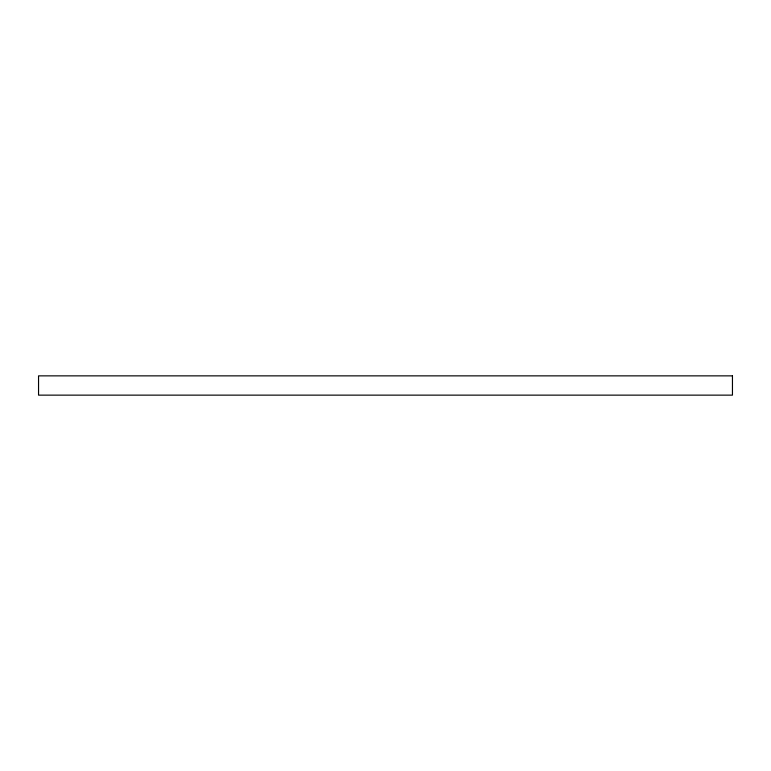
<?xml version="1.0" encoding="UTF-8"?>
<svg xmlns="http://www.w3.org/2000/svg" width="771" height="771" viewBox="0 0 771 771"><rect width="100%" height="100%" fill="white"/><g stroke="black" fill="none" stroke-linecap="round" stroke-linejoin="round"><path stroke-width="1.16" d="M732.45 375.863L38.55 375.863L38.55 395.137L732.45 395.137L732.45 375.863"/></g></svg>
